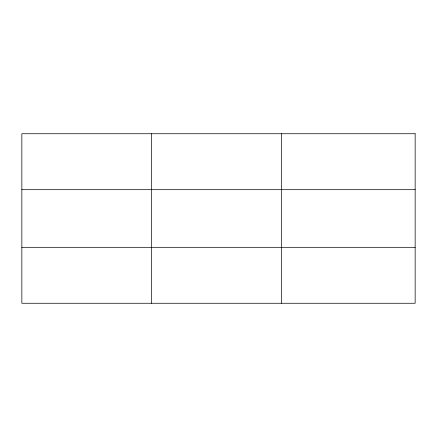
<?xml version="1.0" encoding="UTF-8"?>
<svg xmlns="http://www.w3.org/2000/svg" width="437" height="437" viewBox="0 0 437 437"><rect width="100%" height="100%" fill="white"/><g stroke="black" fill="none" stroke-linecap="round" stroke-linejoin="round"><path stroke-width="0.66" d="M151.639 303.262L151.639 133.738M281.428 303.262L281.428 133.738M21.85 189.68L415.15 189.68M21.85 247.32L415.15 247.32M415.15 133.738L415.15 303.262L21.85 303.262L21.85 133.738L415.15 133.738"/></g></svg>
